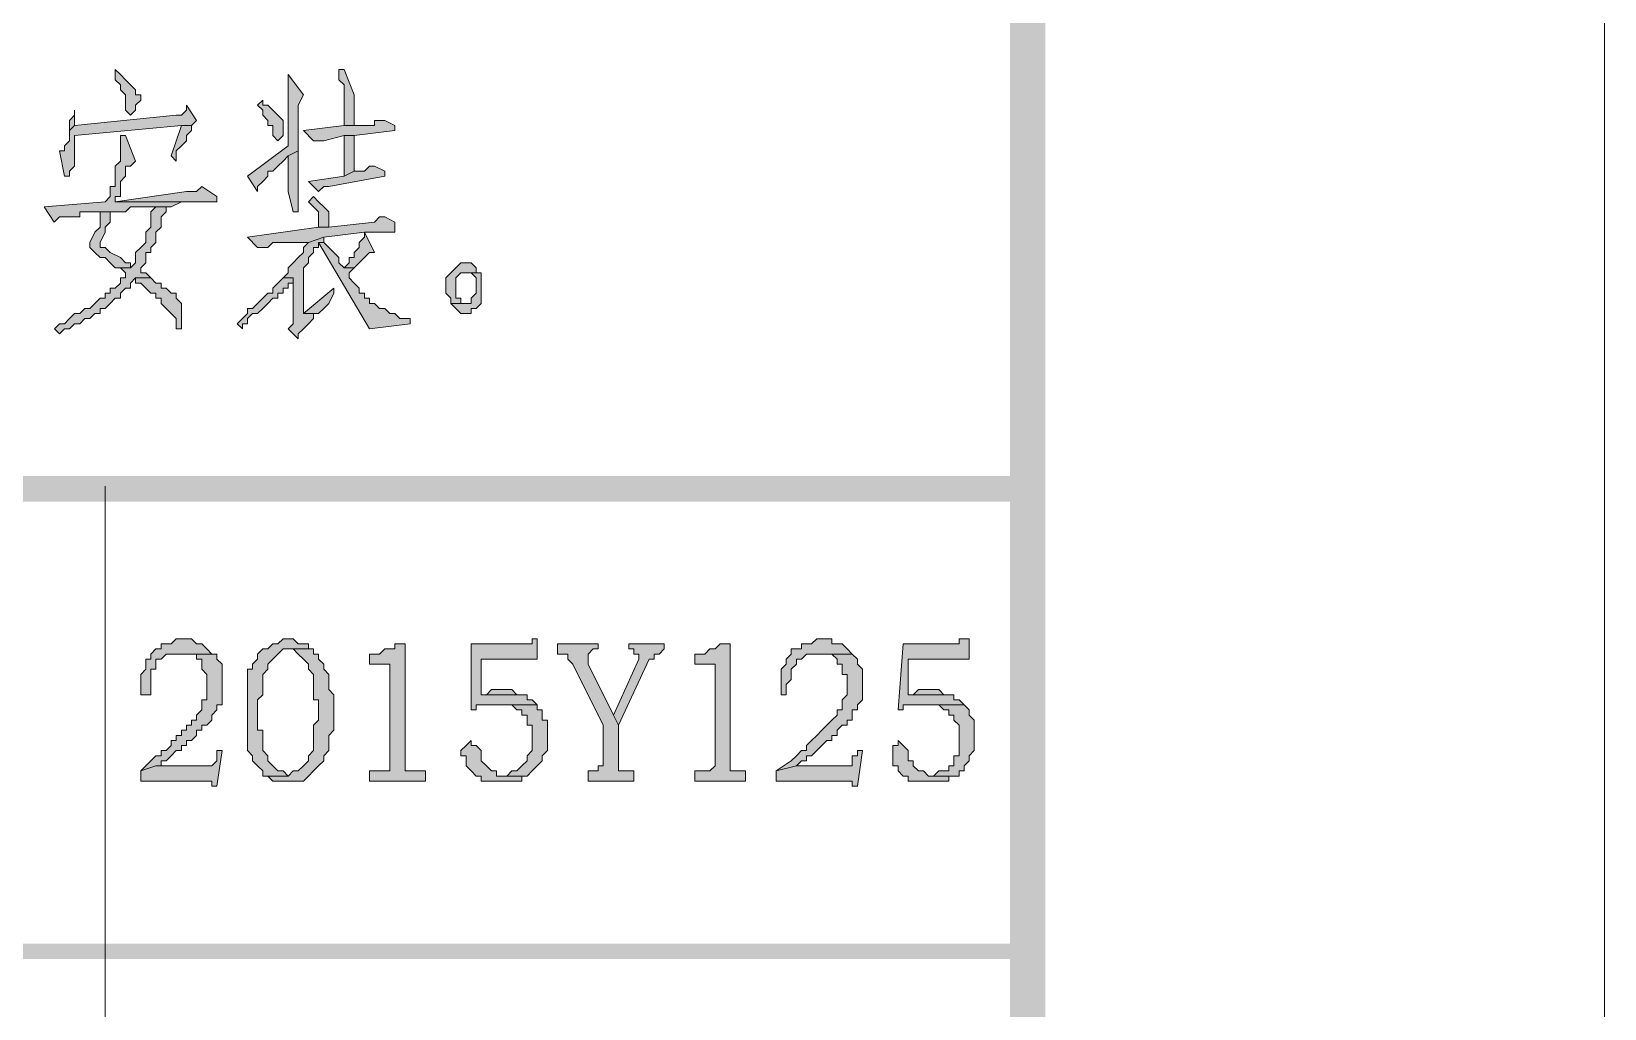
# Model space of a CAD drawing. Header units: millimetres. Extents: x 6 to 291, y 4 to 206.
# Drawn here: x 278.02 to 291.13, y 12.12 to 20.26 of the extents above; entities that cross this region are included whole.
import ezdxf

# ---------------------------------------------------------------- set-up
doc = ezdxf.new("R2010")
doc.units = ezdxf.units.MM
doc.layers.add('C00-00-00', color=7, linetype='Continuous')

msp = doc.modelspace()

# ---------------------------------------------------------------- hatches: boundary and pattern name
at = {"layer": 'C00-00-00'}
h = msp.add_hatch(color=256, dxfattribs=at)
h.dxf.hatch_style = 2
h.paths.add_polyline_path([(286.469659, 201.083336), (286.173327, 200.787002), (286.469659, 8.636004)])
h = msp.add_hatch(color=256, dxfattribs=at)
h.dxf.hatch_style = 2
h.paths.add_polyline_path([(286.173327, 200.787002), (286.469659, 8.636004), (286.173327, 8.89001)])
h = msp.add_hatch(color=256, dxfattribs=at)
h.dxf.hatch_style = 2
h.paths.add_polyline_path([(278.722651, 19.938996), (278.722651, 19.896663), (278.722651, 19.854329), (278.764984, 19.811996), (278.764984, 19.769663), (278.807318, 19.727329), (278.807318, 19.684996), (278.807318, 19.642663), (278.807318, 19.600329), (278.849651, 19.557996), (278.891984, 19.600329), (278.891984, 19.642663), (278.934318, 19.684996), (278.934318, 19.727329), (278.891984, 19.727329), (278.891984, 19.769663), (278.849651, 19.811996), (278.807318, 19.854329), (278.764984, 19.896663)])
h = msp.add_hatch(color=256, dxfattribs=at)
h.dxf.hatch_style = 2
h.paths.add_polyline_path([(280.627671, 19.938996), (280.585337, 19.938996), (280.585337, 19.854329), (280.627671, 19.811996), (280.627671, 19.473329), (280.712337, 19.473329), (280.712337, 19.684996), (280.712337, 19.727329)])
h = msp.add_hatch(color=256, dxfattribs=at)
h.dxf.hatch_style = 2
h.paths.add_polyline_path([(280.162001, 19.89667), (280.162001, 19.854336), (280.162001, 19.812003), (280.162001, 19.304003), (279.823335, 19.050003), (279.908001, 18.923003), (279.908001, 18.965336), (279.950335, 19.00767), (279.992668, 19.050003), (279.992668, 19.092336), (280.035001, 19.092336), (280.077335, 19.13467), (280.119668, 19.177003), (280.162001, 19.219336), (280.246668, 19.26167), (280.246668, 19.600336), (280.246668, 19.64267), (280.289001, 19.727336)])
h = msp.add_hatch(color=256, dxfattribs=at)
h.dxf.hatch_style = 2
h.paths.add_polyline_path([(279.950322, 19.685006), (279.907988, 19.642673), (279.950322, 19.60034), (279.950322, 19.558006), (279.992655, 19.515673), (279.992655, 19.47334), (280.034988, 19.47334), (280.034988, 19.431006), (280.034988, 19.388673), (280.077322, 19.34634), (280.119655, 19.388673), (280.119655, 19.431006), (280.119655, 19.47334), (280.119655, 19.515673), (280.077322, 19.558006), (280.034988, 19.60034), (279.992655, 19.642673), (279.950322, 19.642673)])
h = msp.add_hatch(color=256, dxfattribs=at)
h.dxf.hatch_style = 2
h.paths.add_polyline_path([(279.315348, 19.642664), (279.315348, 19.600331), (279.273014, 19.557997), (279.230681, 19.557997), (278.384014, 19.473331), (278.341681, 19.430997), (278.341681, 19.388664), (278.341681, 19.346331), (278.299348, 19.303997), (278.299348, 19.261664), (278.257014, 19.261664), (278.299348, 19.049997), (278.341681, 19.049997), (278.341681, 19.092331), (278.384014, 19.134664), (278.384014, 19.176997), (278.384014, 19.219331), (278.384014, 19.388664), (279.273014, 19.473331), (279.357681, 19.473331), (279.400014, 19.515664)])
h = msp.add_hatch(color=256, dxfattribs=at)
h.dxf.hatch_style = 2
h.paths.add_polyline_path([(278.384009, 19.600338), (278.384009, 19.558004), (278.341676, 19.515671), (278.341676, 19.431004), (278.384009, 19.473338)])
h = msp.add_hatch(color=256, dxfattribs=at)
h.dxf.hatch_style = 2
h.paths.add_polyline_path([(279.357658, 19.473343), (279.272991, 19.473343), (279.188324, 19.219343), (279.230658, 19.17701), (279.230658, 19.219343), (279.230658, 19.261676), (279.272991, 19.30401), (279.315324, 19.346343), (279.315324, 19.388676), (279.357658, 19.43101)])
h = msp.add_hatch(color=256, dxfattribs=at)
h.dxf.hatch_style = 2
h.paths.add_polyline_path([(280.966345, 19.515669), (280.924012, 19.515669), (280.881678, 19.515669), (280.881678, 19.473336), (280.712345, 19.473336), (280.627678, 19.473336), (280.289012, 19.431002), (280.373678, 19.346336), (280.416012, 19.346336), (280.458345, 19.346336), (280.627678, 19.388669), (280.712345, 19.388669), (281.051012, 19.431002), (281.051012, 19.473336)])
h = msp.add_hatch(color=256, dxfattribs=at)
h.dxf.hatch_style = 2
h.paths.add_polyline_path([(278.807336, 19.388674), (278.765003, 19.388674), (278.765003, 19.346341), (278.765003, 19.304008), (278.765003, 19.261674), (278.765003, 19.177008), (278.722669, 19.134674), (278.722669, 19.050008), (278.722669, 18.965341), (278.680336, 18.965341), (278.680336, 18.923008), (278.680336, 18.880674), (278.638003, 18.838341), (278.130003, 18.796008), (278.214669, 18.669008), (278.257003, 18.711341), (278.299336, 18.711341), (278.341669, 18.711341), (278.426336, 18.711341), (278.426336, 18.753674), (278.638003, 18.753674), (278.680336, 18.753674), (278.807336, 18.753674), (278.849669, 18.796008), (279.019003, 18.796008), (279.061336, 18.796008), (279.188336, 18.796008), (279.273003, 18.838341), (279.442336, 18.838341), (279.484669, 18.838341), (278.722669, 18.838341), (278.722669, 18.880674), (278.765003, 18.880674), (278.765003, 18.923008), (278.765003, 18.965341), (278.765003, 19.007674), (278.807336, 19.050008), (278.807336, 19.092341), (278.807336, 19.134674), (278.849669, 19.134674), (278.892003, 19.177008)])
h = msp.add_hatch(color=256, dxfattribs=at)
h.dxf.hatch_style = 2
h.paths.add_polyline_path([(280.246654, 19.261663), (280.161987, 19.21933), (280.161987, 19.007663), (280.161987, 18.96533), (280.161987, 18.922997), (280.20432, 18.753663), (280.246654, 18.753663), (280.246654, 18.795997)])
h = msp.add_hatch(color=256, dxfattribs=at)
h.dxf.hatch_style = 2
h.paths.add_polyline_path([(280.712323, 19.388674), (280.627671, 19.388674), (280.627671, 19.05), (280.712323, 19.092342)])
h = msp.add_hatch(color=256, dxfattribs=at)
h.dxf.hatch_style = 2
h.paths.add_polyline_path([(280.88166, 19.134669), (280.839327, 19.134669), (280.796994, 19.092335), (280.712327, 19.092335), (280.62766, 19.050002), (280.331327, 19.007669), (280.415994, 18.923002), (280.458327, 18.965335), (280.50066, 18.965335), (280.966327, 19.050002), (280.966327, 19.092335)])
h = msp.add_hatch(color=256, dxfattribs=at)
h.dxf.hatch_style = 2
h.paths.add_polyline_path([(279.442342, 18.965331), (279.400009, 18.922998), (279.357676, 18.922998), (279.315342, 18.922998), (278.722676, 18.838331), (279.569342, 18.838331), (279.569342, 18.880665)])
h = msp.add_hatch(color=256, dxfattribs=at)
h.dxf.hatch_style = 2
h.paths.add_polyline_path([(280.373681, 18.880663), (280.331348, 18.838329), (280.373681, 18.795996), (280.416014, 18.753663), (280.416014, 18.711329), (280.416014, 18.668996), (280.416014, 18.626663), (280.500681, 18.626663), (280.500681, 18.668996), (280.500681, 18.711329), (280.500681, 18.753663), (280.458348, 18.795996), (280.416014, 18.838329)])
h = msp.add_hatch(color=256, dxfattribs=at)
h.dxf.hatch_style = 2
h.paths.add_polyline_path([(279.14601, 18.79601), (279.061344, 18.79601), (279.01901, 18.753677), (279.01901, 18.711343), (279.01901, 18.626677), (278.976677, 18.584343), (278.976677, 18.54201), (278.976677, 18.499677), (278.934344, 18.457343), (278.89201, 18.41501), (278.89201, 18.372677), (278.89201, 18.330343), (278.849677, 18.28801), (278.76501, 18.28801), (278.807344, 18.245677), (278.807344, 18.203343), (278.76501, 18.203343), (278.76501, 18.16101), (278.722677, 18.118677), (278.680344, 18.118677), (278.680344, 18.076343), (278.63801, 18.076343), (278.63801, 18.03401), (278.595677, 18.03401), (278.553344, 17.991677), (278.51101, 17.949343), (278.468677, 17.949343), (278.426344, 17.90701), (278.38401, 17.90701), (278.341677, 17.864677), (278.299344, 17.822343), (278.25701, 17.822343), (278.214677, 17.78001), (278.25701, 17.737677), (278.299344, 17.78001), (278.341677, 17.78001), (278.38401, 17.822343), (278.426344, 17.822343), (278.468677, 17.864677), (278.51101, 17.864677), (278.553344, 17.90701), (278.595677, 17.90701), (278.595677, 17.949343), (278.63801, 17.949343), (278.680344, 17.991677), (278.722677, 18.03401), (278.76501, 18.03401), (278.76501, 18.076343), (278.807344, 18.118677), (278.849677, 18.118677), (278.849677, 18.16101), (278.89201, 18.203343), (279.01901, 18.203343), (278.976677, 18.245677), (278.934344, 18.245677), (278.934344, 18.28801), (278.976677, 18.330343), (278.976677, 18.372677), (278.976677, 18.41501), (279.01901, 18.41501), (279.01901, 18.457343), (279.061344, 18.499677), (279.061344, 18.54201), (279.061344, 18.584343), (279.103677, 18.626677), (279.103677, 18.711343), (279.14601, 18.753677)])
h = msp.add_hatch(color=256, dxfattribs=at)
h.dxf.hatch_style = 2
h.paths.add_polyline_path([(278.680341, 18.753668), (278.638008, 18.753668), (278.595674, 18.753668), (278.595674, 18.669001), (278.595674, 18.626668), (278.553341, 18.584334), (278.511008, 18.499668), (278.511008, 18.457334), (278.553341, 18.415001), (278.595674, 18.372668), (278.638008, 18.372668), (278.680341, 18.330334), (278.722674, 18.288001), (278.765008, 18.288001), (278.849674, 18.288001), (278.849674, 18.330334), (278.807341, 18.330334), (278.765008, 18.372668), (278.680341, 18.415001), (278.638008, 18.457334), (278.595674, 18.457334), (278.595674, 18.499668), (278.638008, 18.584334), (278.638008, 18.626668), (278.680341, 18.669001)])
h = msp.add_hatch(color=256, dxfattribs=at)
h.dxf.hatch_style = 2
h.paths.add_polyline_path([(280.966345, 18.711342), (280.924012, 18.711342), (280.881678, 18.669008), (280.500678, 18.626675), (280.416012, 18.626675), (279.823345, 18.542008), (279.908012, 18.457342), (279.950345, 18.457342), (279.992678, 18.457342), (280.035012, 18.499675), (280.331345, 18.499675), (280.458345, 18.542008), (280.797012, 18.584342), (281.051012, 18.584342), (281.051012, 18.669008)])
h = msp.add_hatch(color=256, dxfattribs=at)
h.dxf.hatch_style = 2
h.paths.add_polyline_path([(280.458333, 18.542004), (280.331333, 18.499671), (280.289, 18.457338), (280.289, 18.415004), (280.246667, 18.372671), (280.204333, 18.330338), (280.162, 18.288004), (280.162, 18.245671), (280.119667, 18.203338), (280.204333, 18.203338), (280.204333, 17.822338), (280.162, 17.780004), (280.246667, 17.695338), (280.246667, 17.737671), (280.289, 17.780004), (280.331333, 17.822338), (280.373667, 17.864671), (280.373667, 17.907004), (280.289, 17.907004), (280.289, 18.288004), (280.331333, 18.330338), (280.331333, 18.372671), (280.373667, 18.415004), (280.373667, 18.457338), (280.416, 18.457338), (280.416, 18.499671), (280.458333, 18.499671)])
h = msp.add_hatch(color=256, dxfattribs=at)
h.dxf.hatch_style = 2
h.paths.add_polyline_path([(280.458333, 18.499662), (280.416, 18.499662), (280.839333, 17.779995), (281.178, 17.822329), (281.178, 17.864662), (281.135667, 17.864662), (281.093333, 17.864662), (281.051, 17.906995), (281.008667, 17.906995), (280.966333, 17.949329), (280.924, 17.949329), (280.881667, 17.991662), (280.839333, 17.991662), (280.839333, 18.033995), (280.797, 18.033995), (280.797, 18.076329), (280.754667, 18.076329), (280.754667, 18.118662), (280.712333, 18.160995), (280.67, 18.203329), (280.67, 18.245662), (280.712333, 18.287995), (280.627667, 18.287995), (280.585333, 18.330329), (280.585333, 18.372662), (280.543, 18.414995), (280.500667, 18.457329)])
h = msp.add_hatch(color=256, dxfattribs=at)
h.dxf.hatch_style = 2
h.paths.add_polyline_path([(280.797008, 18.584331), (280.797008, 18.541997), (280.754674, 18.499664), (280.754674, 18.457331), (280.712341, 18.414997), (280.712341, 18.372664), (280.670008, 18.372664), (280.670008, 18.330331), (280.627674, 18.287997), (280.712341, 18.287997), (280.754674, 18.330331), (280.797008, 18.372664), (280.839341, 18.414997), (280.881674, 18.414997)])
h = msp.add_hatch(color=256, dxfattribs=at)
h.dxf.hatch_style = 2
h.paths.add_polyline_path([(281.643661, 18.330341), (281.601328, 18.330341), (281.558995, 18.288008), (281.516661, 18.245674), (281.474328, 18.203341), (281.474328, 18.076341), (281.516661, 18.034008), (281.516661, 17.991674), (281.643661, 17.991674), (281.601328, 17.991674), (281.601328, 18.034008), (281.558995, 18.034008), (281.558995, 18.161008), (281.558995, 18.203341), (281.601328, 18.245674), (281.643661, 18.245674), (281.728328, 18.245674), (281.728328, 18.288008), (281.685995, 18.330341)])
h = msp.add_hatch(color=256, dxfattribs=at)
h.dxf.hatch_style = 2
h.paths.add_polyline_path([(281.728346, 18.245672), (281.64368, 18.245672), (281.686013, 18.245672), (281.728346, 18.203339), (281.728346, 18.161006), (281.728346, 18.118672), (281.728346, 18.076339), (281.686013, 18.034006), (281.686013, 17.991672), (281.64368, 17.991672), (281.51668, 17.991672), (281.559013, 17.949339), (281.601346, 17.907006), (281.686013, 17.907006), (281.686013, 17.949339), (281.728346, 17.949339), (281.77068, 17.991672), (281.77068, 18.034006), (281.77068, 18.076339), (281.77068, 18.161006), (281.77068, 18.203339), (281.77068, 18.245672)])
h = msp.add_hatch(color=256, dxfattribs=at)
h.dxf.hatch_style = 2
h.paths.add_polyline_path([(279.019016, 18.20333), (278.892016, 18.20333), (278.892016, 18.160997), (278.934349, 18.160997), (278.976682, 18.118663), (279.019016, 18.07633), (279.061349, 18.07633), (279.061349, 18.033997), (279.103682, 18.033997), (279.103682, 17.991663), (279.146016, 17.94933), (279.188349, 17.906997), (279.230682, 17.864663), (279.230682, 17.82233), (279.230682, 17.779997), (279.273016, 17.779997), (279.273016, 17.864663), (279.273016, 17.991663), (279.230682, 18.033997), (279.230682, 18.07633), (279.188349, 18.07633), (279.146016, 18.118663), (279.103682, 18.118663), (279.103682, 18.160997), (279.061349, 18.160997)])
h = msp.add_hatch(color=256, dxfattribs=at)
h.dxf.hatch_style = 2
h.paths.add_polyline_path([(280.119659, 18.20333), (280.077326, 18.160997), (280.034992, 18.118663), (280.034992, 18.07633), (279.992659, 18.07633), (279.950326, 18.033997), (279.907992, 17.991663), (279.865659, 17.94933), (279.823326, 17.94933), (279.823326, 17.906997), (279.780992, 17.864663), (279.738659, 17.82233), (279.780992, 17.779997), (279.780992, 17.82233), (279.823326, 17.82233), (279.823326, 17.864663), (279.865659, 17.906997), (279.907992, 17.906997), (279.950326, 17.94933), (279.992659, 17.991663), (280.034992, 18.033997), (280.077326, 18.033997), (280.077326, 18.07633), (280.119659, 18.07633), (280.119659, 18.118663), (280.161992, 18.118663), (280.161992, 18.160997), (280.204326, 18.160997), (280.204326, 18.20333)])
h = msp.add_hatch(color=256, dxfattribs=at)
h.dxf.hatch_style = 2
h.paths.add_polyline_path([(280.542986, 18.118661), (280.288986, 17.906995), (280.373652, 17.906995), (280.415986, 17.906995), (280.458319, 17.949328), (280.500652, 17.991661), (280.542986, 18.076328)])
h = msp.add_hatch(color=256, dxfattribs=at)
h.dxf.hatch_style = 2
h.paths.add_polyline_path([(286.342664, 16.340669), (286.342664, 16.552333), (101.388337, 16.340669)])
h = msp.add_hatch(color=256, dxfattribs=at)
h.dxf.hatch_style = 2
h.paths.add_polyline_path([(286.342664, 16.552333), (101.388337, 16.340669), (101.388337, 16.552333)])
h = msp.add_hatch(color=256, dxfattribs=at)
h.dxf.hatch_style = 2
h.paths.add_polyline_path([(286.258012, 8.762999), (286.427349, 8.762999), (286.258012, 16.467664)])
h = msp.add_hatch(color=256, dxfattribs=at)
h.dxf.hatch_style = 2
h.paths.add_polyline_path([(286.427349, 8.762999), (286.258012, 16.467664), (286.427349, 16.467664)])
h = msp.add_hatch(color=256, dxfattribs=at)
h.dxf.hatch_style = 2
h.paths.add_polyline_path([(279.526995, 15.070672), (279.272995, 15.070672), (279.315328, 15.070672), (279.357661, 15.070672), (279.399995, 15.070672), (279.399995, 15.028339), (279.442328, 15.028339), (279.442328, 14.986006), (279.442328, 14.943672), (279.484661, 14.901339), (279.484661, 14.859006), (279.484661, 14.774339), (279.484661, 14.732006), (279.484661, 14.689672), (279.442328, 14.689672), (279.442328, 14.647339), (279.442328, 14.605006), (279.399995, 14.562672), (279.399995, 14.520339), (279.357661, 14.520339), (279.357661, 14.478006), (279.315328, 14.478006), (279.315328, 14.435672), (279.272995, 14.435672), (279.272995, 14.393339), (279.230661, 14.393339), (279.230661, 14.351006), (279.188328, 14.351006), (279.188328, 14.308672), (279.145995, 14.266339), (279.103661, 14.266339), (279.103661, 14.224006), (279.061328, 14.224006), (279.018995, 14.181672), (278.934328, 14.097006), (279.061328, 14.139339), (279.103661, 14.139339), (279.103661, 14.181672), (279.145995, 14.181672), (279.188328, 14.224006), (279.230661, 14.266339), (279.272995, 14.266339), (279.272995, 14.308672), (279.315328, 14.308672), (279.315328, 14.351006), (279.357661, 14.351006), (279.399995, 14.393339), (279.399995, 14.435672), (279.442328, 14.435672), (279.442328, 14.478006), (279.484661, 14.478006), (279.526995, 14.520339), (279.526995, 14.562672), (279.569328, 14.605006), (279.569328, 14.647339), (279.611661, 14.647339), (279.611661, 14.689672), (279.611661, 14.732006), (279.611661, 14.901339), (279.611661, 14.943672), (279.611661, 14.986006), (279.569328, 15.028339), (279.569328, 15.070672)])
h = msp.add_hatch(color=256, dxfattribs=at)
h.dxf.hatch_style = 2
h.paths.add_polyline_path([(279.273005, 15.197667), (279.230672, 15.197667), (279.188339, 15.155334), (279.146005, 15.155334), (279.103672, 15.155334), (279.103672, 15.113001), (279.061339, 15.113001), (279.019005, 15.070667), (279.019005, 15.028334), (278.976672, 15.028334), (278.976672, 14.986001), (278.976672, 14.943667), (278.934339, 14.901334), (278.934339, 14.732001), (279.019005, 14.732001), (279.019005, 14.774334), (279.019005, 14.859001), (279.019005, 14.901334), (279.019005, 14.943667), (279.061339, 14.943667), (279.061339, 14.986001), (279.061339, 15.028334), (279.103672, 15.028334), (279.146005, 15.070667), (279.188339, 15.070667), (279.527005, 15.070667), (279.484672, 15.113001), (279.442339, 15.155334), (279.400005, 15.155334), (279.357672, 15.197667)])
h = msp.add_hatch(color=256, dxfattribs=at)
h.dxf.hatch_style = 2
h.paths.add_polyline_path([(280.162001, 15.197667), (280.119668, 15.197667), (280.077335, 15.155334), (280.035001, 15.155334), (279.992668, 15.113001), (279.950335, 15.113001), (279.908001, 15.070667), (279.908001, 15.028334), (279.865668, 14.986001), (279.865668, 14.943667), (279.823335, 14.943667), (279.823335, 14.901334), (279.823335, 14.859001), (279.823335, 14.774334), (279.823335, 14.732001), (279.823335, 14.647334), (279.823335, 14.605001), (279.823335, 14.393334), (279.823335, 14.308667), (279.823335, 14.266334), (279.865668, 14.224001), (279.865668, 14.181667), (279.908001, 14.139334), (279.950335, 14.097001), (279.950335, 14.054667), (280.162001, 14.054667), (280.119668, 14.097001), (280.077335, 14.097001), (280.035001, 14.139334), (279.992668, 14.181667), (279.992668, 14.224001), (279.950335, 14.266334), (279.950335, 14.308667), (279.950335, 14.435667), (279.908001, 14.435667), (279.908001, 14.689667), (279.950335, 14.732001), (279.950335, 14.816667), (279.950335, 14.859001), (279.950335, 14.901334), (279.992668, 14.943667), (279.992668, 14.986001), (280.035001, 15.028334), (280.077335, 15.070667), (280.119668, 15.113001), (280.373668, 15.113001), (280.331335, 15.113001), (280.331335, 15.155334), (280.289001, 15.155334), (280.246668, 15.155334), (280.204335, 15.197667)])
h = msp.add_hatch(color=256, dxfattribs=at)
h.dxf.hatch_style = 2
h.paths.add_polyline_path([(280.373681, 15.112999), (280.162014, 15.112999), (280.204348, 15.112999), (280.246681, 15.070665), (280.289014, 15.028332), (280.331348, 14.985999), (280.331348, 14.943665), (280.373681, 14.901332), (280.373681, 14.858999), (280.373681, 14.689665), (280.416014, 14.689665), (280.416014, 14.520332), (280.373681, 14.477999), (280.373681, 14.435665), (280.373681, 14.350999), (280.373681, 14.308665), (280.373681, 14.266332), (280.331348, 14.223999), (280.331348, 14.181665), (280.289014, 14.139332), (280.246681, 14.096999), (280.204348, 14.096999), (280.162014, 14.054665), (279.950348, 14.054665), (279.992681, 14.054665), (280.035014, 14.012332), (280.077348, 14.012332), (280.246681, 14.012332), (280.289014, 14.012332), (280.331348, 14.054665), (280.373681, 14.096999), (280.416014, 14.139332), (280.458348, 14.181665), (280.458348, 14.223999), (280.500681, 14.266332), (280.500681, 14.308665), (280.500681, 14.350999), (280.500681, 14.393332), (280.543014, 14.435665), (280.543014, 14.731999), (280.500681, 14.774332), (280.500681, 14.816665), (280.500681, 14.858999), (280.500681, 14.901332), (280.458348, 14.943665), (280.458348, 14.985999), (280.416014, 15.028332), (280.416014, 15.070665), (280.373681, 15.070665)])
h = msp.add_hatch(color=256, dxfattribs=at)
h.dxf.hatch_style = 2
h.paths.add_polyline_path([(281.135682, 15.155341), (281.093349, 15.155341), (281.051016, 15.155341), (281.051016, 15.113008), (281.008682, 15.113008), (280.966349, 15.113008), (280.924016, 15.070674), (280.881682, 15.070674), (280.839349, 15.070674), (280.839349, 14.986008), (281.008682, 14.986008), (281.008682, 14.224008), (281.008682, 14.139341), (281.008682, 14.097008), (280.966349, 14.097008), (280.839349, 14.097008), (280.839349, 14.012341), (281.305016, 14.012341), (281.305016, 14.097008), (281.178016, 14.097008), (281.135682, 14.097008), (281.135682, 14.139341)])
h = msp.add_hatch(color=256, dxfattribs=at)
h.dxf.hatch_style = 2
h.paths.add_polyline_path([(282.236326, 15.197667), (282.193992, 15.197667), (282.193992, 15.155334), (281.685992, 15.155334), (281.685992, 14.605001), (281.728326, 14.605001), (281.728326, 14.647334), (281.770659, 14.647334), (281.812992, 14.647334), (282.236326, 14.647334), (282.193992, 14.689667), (282.151659, 14.689667), (282.151659, 14.732001), (282.109326, 14.732001), (281.770659, 14.732001), (281.770659, 15.028334), (282.236326, 15.028334)])
h = msp.add_hatch(color=256, dxfattribs=at)
h.dxf.hatch_style = 2
h.paths.add_polyline_path([(282.744337, 15.155341), (282.405671, 15.155341), (282.405671, 15.113008), (282.405671, 15.070674), (282.448004, 15.070674), (282.490337, 15.070674), (282.490337, 15.028341), (282.532671, 14.986008), (282.786671, 14.478008), (282.786671, 14.139341), (282.744337, 14.139341), (282.744337, 14.097008), (282.659671, 14.097008), (282.659671, 14.012341), (283.040671, 14.012341), (283.040671, 14.097008), (282.956004, 14.097008), (282.913671, 14.097008), (282.913671, 14.139341), (282.913671, 14.478008), (282.871337, 14.562674), (282.659671, 14.986008), (282.659671, 15.028341), (282.659671, 15.070674), (282.702004, 15.113008), (282.744337, 15.113008)])
h = msp.add_hatch(color=256, dxfattribs=at)
h.dxf.hatch_style = 2
h.paths.add_polyline_path([(283.294659, 15.155341), (282.998326, 15.155341), (282.998326, 15.113008), (283.040659, 15.113008), (283.040659, 15.070674), (283.082992, 15.070674), (283.082992, 15.028341), (282.871326, 14.562674), (282.913659, 14.478008), (283.167659, 15.028341), (283.209992, 15.028341), (283.209992, 15.070674), (283.252326, 15.070674), (283.294659, 15.113008)])
h = msp.add_hatch(color=256, dxfattribs=at)
h.dxf.hatch_style = 2
h.paths.add_polyline_path([(283.845013, 15.155341), (283.760346, 15.155341), (283.718013, 15.113008), (283.67568, 15.113008), (283.633346, 15.070674), (283.591013, 15.070674), (283.54868, 15.070674), (283.54868, 14.986008), (283.718013, 14.986008), (283.718013, 14.224008), (283.718013, 14.139341), (283.67568, 14.097008), (283.633346, 14.097008), (283.54868, 14.097008), (283.54868, 14.012341), (283.972013, 14.012341), (283.972013, 14.097008), (283.845013, 14.097008), (283.845013, 14.139341)])
h = msp.add_hatch(color=256, dxfattribs=at)
h.dxf.hatch_style = 2
h.paths.add_polyline_path([(284.861004, 15.070672), (284.564671, 15.070672), (284.607004, 15.070672), (284.649337, 15.070672), (284.691671, 15.070672), (284.734004, 15.028339), (284.734004, 14.986006), (284.776337, 14.986006), (284.776337, 14.943672), (284.776337, 14.901339), (284.818671, 14.901339), (284.818671, 14.732006), (284.776337, 14.689672), (284.776337, 14.647339), (284.776337, 14.605006), (284.734004, 14.605006), (284.734004, 14.562672), (284.691671, 14.520339), (284.649337, 14.478006), (284.607004, 14.435672), (284.564671, 14.393339), (284.522337, 14.351006), (284.480004, 14.308672), (284.480004, 14.266339), (284.437671, 14.266339), (284.395337, 14.224006), (284.353004, 14.181672), (284.226004, 14.097006), (284.395337, 14.139339), (284.437671, 14.181672), (284.480004, 14.181672), (284.480004, 14.224006), (284.522337, 14.224006), (284.564671, 14.266339), (284.607004, 14.308672), (284.649337, 14.351006), (284.691671, 14.351006), (284.691671, 14.393339), (284.734004, 14.393339), (284.734004, 14.435672), (284.776337, 14.478006), (284.818671, 14.478006), (284.818671, 14.520339), (284.861004, 14.520339), (284.861004, 14.562672), (284.861004, 14.605006), (284.903337, 14.605006), (284.903337, 14.647339), (284.945671, 14.689672), (284.945671, 14.943672), (284.903337, 14.986006), (284.903337, 15.028339)])
h = msp.add_hatch(color=256, dxfattribs=at)
h.dxf.hatch_style = 2
h.paths.add_polyline_path([(284.607014, 15.197667), (284.564681, 15.197667), (284.522348, 15.155334), (284.480014, 15.155334), (284.437681, 15.155334), (284.437681, 15.113001), (284.395348, 15.113001), (284.353014, 15.113001), (284.353014, 15.070667), (284.310681, 15.028334), (284.310681, 14.986001), (284.268348, 14.943667), (284.268348, 14.901334), (284.268348, 14.732001), (284.310681, 14.732001), (284.310681, 14.774334), (284.310681, 14.816667), (284.353014, 14.859001), (284.353014, 14.943667), (284.395348, 14.986001), (284.395348, 15.028334), (284.437681, 15.028334), (284.480014, 15.070667), (284.861014, 15.070667), (284.818681, 15.113001), (284.776348, 15.155334), (284.734014, 15.155334), (284.691681, 15.155334), (284.691681, 15.197667)])
h = msp.add_hatch(color=256, dxfattribs=at)
h.dxf.hatch_style = 2
h.paths.add_polyline_path([(285.834652, 15.197667), (285.749986, 15.197667), (285.749986, 15.155334), (285.284319, 15.155334), (285.241986, 14.605001), (285.284319, 14.605001), (285.284319, 14.647334), (285.368986, 14.647334), (285.792319, 14.647334), (285.749986, 14.689667), (285.707652, 14.689667), (285.707652, 14.732001), (285.665319, 14.732001), (285.326652, 14.732001), (285.326652, 15.028334), (285.834652, 15.028334)])
h = msp.add_hatch(color=256, dxfattribs=at)
h.dxf.hatch_style = 2
h.paths.add_polyline_path([(281.939994, 14.77434), (281.855327, 14.77434), (281.812994, 14.732007), (281.77066, 14.732007), (282.109327, 14.732007), (282.066994, 14.732007), (282.02466, 14.77434)])
h = msp.add_hatch(color=256, dxfattribs=at)
h.dxf.hatch_style = 2
h.paths.add_polyline_path([(285.49601, 14.77434), (285.411344, 14.77434), (285.36901, 14.732007), (285.326677, 14.732007), (285.665344, 14.732007), (285.62301, 14.732007), (285.580677, 14.77434)])
h = msp.add_hatch(color=256, dxfattribs=at)
h.dxf.hatch_style = 2
h.paths.add_polyline_path([(282.236326, 14.647329), (281.897659, 14.647329), (281.939992, 14.647329), (281.982326, 14.647329), (282.024659, 14.647329), (282.066992, 14.604996), (282.109326, 14.604996), (282.109326, 14.562663), (282.151659, 14.562663), (282.151659, 14.520329), (282.151659, 14.477996), (282.193992, 14.477996), (282.193992, 14.266329), (282.151659, 14.223996), (282.151659, 14.181663), (282.109326, 14.139329), (282.066992, 14.096996), (282.024659, 14.096996), (281.982326, 14.054663), (281.939992, 14.054663), (282.151659, 14.054663), (282.193992, 14.096996), (282.236326, 14.139329), (282.278659, 14.181663), (282.278659, 14.223996), (282.320992, 14.266329), (282.320992, 14.520329), (282.278659, 14.520329), (282.278659, 14.562663), (282.278659, 14.604996), (282.236326, 14.604996)])
h = msp.add_hatch(color=256, dxfattribs=at)
h.dxf.hatch_style = 2
h.paths.add_polyline_path([(285.792342, 14.647329), (285.453676, 14.647329), (285.496009, 14.647329), (285.538342, 14.647329), (285.580676, 14.647329), (285.623009, 14.604996), (285.665342, 14.604996), (285.665342, 14.562663), (285.707676, 14.562663), (285.707676, 14.520329), (285.750009, 14.477996), (285.750009, 14.435663), (285.750009, 14.393329), (285.750009, 14.308663), (285.750009, 14.266329), (285.750009, 14.223996), (285.707676, 14.223996), (285.707676, 14.181663), (285.707676, 14.139329), (285.665342, 14.139329), (285.665342, 14.096996), (285.623009, 14.096996), (285.580676, 14.096996), (285.538342, 14.054663), (285.496009, 14.054663), (285.750009, 14.054663), (285.750009, 14.096996), (285.792342, 14.096996), (285.792342, 14.139329), (285.834676, 14.181663), (285.834676, 14.223996), (285.877009, 14.266329), (285.877009, 14.308663), (285.877009, 14.350996), (285.877009, 14.435663), (285.877009, 14.477996), (285.877009, 14.520329), (285.834676, 14.562663), (285.834676, 14.604996)])
h = msp.add_hatch(color=256, dxfattribs=at)
h.dxf.hatch_style = 2
h.paths.add_polyline_path([(281.686004, 14.350997), (281.643671, 14.308664), (281.601337, 14.266331), (281.601337, 14.223997), (281.643671, 14.223997), (281.643671, 14.181664), (281.643671, 14.139331), (281.686004, 14.096997), (281.728337, 14.054664), (281.770671, 14.054664), (281.770671, 14.012331), (281.813004, 14.012331), (282.024671, 14.012331), (282.067004, 14.012331), (282.109337, 14.012331), (282.109337, 14.054664), (282.151671, 14.054664), (281.897671, 14.054664), (281.897671, 14.096997), (281.855337, 14.096997), (281.813004, 14.139331), (281.770671, 14.181664), (281.770671, 14.223997), (281.770671, 14.266331), (281.728337, 14.308664), (281.686004, 14.308664)])
h = msp.add_hatch(color=256, dxfattribs=at)
h.dxf.hatch_style = 2
h.paths.add_polyline_path([(285.241988, 14.350997), (285.241988, 14.308664), (285.199655, 14.308664), (285.199655, 14.181664), (285.199655, 14.139331), (285.241988, 14.139331), (285.241988, 14.096997), (285.284322, 14.054664), (285.326655, 14.054664), (285.326655, 14.012331), (285.368988, 14.012331), (285.411322, 14.012331), (285.622988, 14.012331), (285.665322, 14.012331), (285.665322, 14.054664), (285.707655, 14.054664), (285.749988, 14.054664), (285.495988, 14.054664), (285.453655, 14.096997), (285.411322, 14.096997), (285.368988, 14.139331), (285.368988, 14.181664), (285.326655, 14.181664), (285.326655, 14.223997), (285.326655, 14.266331), (285.284322, 14.308664)])
h = msp.add_hatch(color=256, dxfattribs=at)
h.dxf.hatch_style = 2
h.paths.add_polyline_path([(279.61168, 14.266329), (279.569346, 14.266329), (279.569346, 14.223995), (279.569346, 14.181662), (279.527013, 14.139329), (279.48468, 14.139329), (279.061346, 14.139329), (278.934346, 14.096995), (278.934346, 14.012329), (279.527013, 14.012329), (279.527013, 13.969995), (279.569346, 13.969995)])
h = msp.add_hatch(color=256, dxfattribs=at)
h.dxf.hatch_style = 2
h.paths.add_polyline_path([(284.945656, 14.266329), (284.903323, 14.266329), (284.903323, 14.223995), (284.86099, 14.223995), (284.86099, 14.181662), (284.86099, 14.139329), (284.818656, 14.139329), (284.395323, 14.139329), (284.22599, 14.096995), (284.22599, 14.012329), (284.86099, 14.012329), (284.86099, 13.969995), (284.903323, 13.969995)])
h = msp.add_hatch(color=256, dxfattribs=at)
h.dxf.hatch_style = 2
h.paths.add_polyline_path([(139.784669, 12.657674), (139.784669, 12.530663), (286.342664, 12.657674)])
h = msp.add_hatch(color=256, dxfattribs=at)
h.dxf.hatch_style = 2
h.paths.add_polyline_path([(139.784669, 12.530663), (286.342664, 12.657674), (286.342664, 12.530663)])
h = msp.add_hatch(color=256, dxfattribs=at)
h.dxf.hatch_style = 2
h.paths.add_polyline_path([(139.784669, 12.657674), (139.784669, 12.530663), (286.342664, 12.657674)])
h = msp.add_hatch(color=256, dxfattribs=at)
h.dxf.hatch_style = 2
h.paths.add_polyline_path([(139.784669, 12.530663), (286.342664, 12.657674), (286.342664, 12.530663)])

# ---------------------------------------------------------------- linework, layer by layer
at = {"layer": 'C00-00-00', "lineweight": 15}
for points in [[(291.126319, 3.979343), (291.126319, 205.740002)], [(291.126319, 205.740002), (291.126319, 3.979343)], [(278.637999, 16.467664), (278.637999, 8.762999)], [(278.637999, 16.467664), (278.637999, 8.762999)]]:
    msp.add_lwpolyline(points, dxfattribs=at)
at = {"layer": 'C00-00-00', "lineweight": 13}
for points in [[(278.722651, 19.938996), (278.722651, 19.896663), (278.722651, 19.854329), (278.764984, 19.811996), (278.764984, 19.769663), (278.807318, 19.727329), (278.807318, 19.684996), (278.807318, 19.642663), (278.807318, 19.600329), (278.849651, 19.557996), (278.891984, 19.600329), (278.891984, 19.642663), (278.934318, 19.684996), (278.934318, 19.727329), (278.891984, 19.727329), (278.891984, 19.769663), (278.849651, 19.811996), (278.807318, 19.854329), (278.764984, 19.896663)], [(280.627671, 19.938996), (280.585337, 19.938996), (280.585337, 19.854329), (280.627671, 19.811996), (280.627671, 19.473329), (280.712337, 19.473329), (280.712337, 19.684996), (280.712337, 19.727329)], [(280.162001, 19.89667), (280.162001, 19.854336), (280.162001, 19.812003), (280.162001, 19.304003), (279.823335, 19.050003), (279.908001, 18.923003), (279.908001, 18.965336), (279.950335, 19.00767), (279.992668, 19.050003), (279.992668, 19.092336), (280.035001, 19.092336), (280.077335, 19.13467), (280.119668, 19.177003), (280.162001, 19.219336), (280.246668, 19.26167), (280.246668, 19.600336), (280.246668, 19.64267), (280.289001, 19.727336)], [(279.950322, 19.685006), (279.907988, 19.642673), (279.950322, 19.60034), (279.950322, 19.558006), (279.992655, 19.515673), (279.992655, 19.47334), (280.034988, 19.47334), (280.034988, 19.431006), (280.034988, 19.388673), (280.077322, 19.34634), (280.119655, 19.388673), (280.119655, 19.431006), (280.119655, 19.47334), (280.119655, 19.515673), (280.077322, 19.558006), (280.034988, 19.60034), (279.992655, 19.642673), (279.950322, 19.642673)], [(279.315348, 19.642664), (279.315348, 19.600331), (279.273014, 19.557997), (279.230681, 19.557997), (278.384014, 19.473331), (278.341681, 19.430997), (278.341681, 19.388664), (278.341681, 19.346331), (278.299348, 19.303997), (278.299348, 19.261664), (278.257014, 19.261664), (278.299348, 19.049997), (278.341681, 19.049997), (278.341681, 19.092331), (278.384014, 19.134664), (278.384014, 19.176997), (278.384014, 19.219331), (278.384014, 19.388664), (279.273014, 19.473331), (279.357681, 19.473331), (279.400014, 19.515664)], [(278.384009, 19.600338), (278.384009, 19.558004), (278.341676, 19.515671), (278.341676, 19.431004), (278.384009, 19.473338)], [(279.357658, 19.473343), (279.272991, 19.473343), (279.188324, 19.219343), (279.230658, 19.17701), (279.230658, 19.219343), (279.230658, 19.261676), (279.272991, 19.30401), (279.315324, 19.346343), (279.315324, 19.388676), (279.357658, 19.43101)], [(280.966345, 19.515669), (280.924012, 19.515669), (280.881678, 19.515669), (280.881678, 19.473336), (280.712345, 19.473336), (280.627678, 19.473336), (280.289012, 19.431002), (280.373678, 19.346336), (280.416012, 19.346336), (280.458345, 19.346336), (280.627678, 19.388669), (280.712345, 19.388669), (281.051012, 19.431002), (281.051012, 19.473336)], [(278.807336, 19.388674), (278.765003, 19.388674), (278.765003, 19.346341), (278.765003, 19.304008), (278.765003, 19.261674), (278.765003, 19.177008), (278.722669, 19.134674), (278.722669, 19.050008), (278.722669, 18.965341), (278.680336, 18.965341), (278.680336, 18.923008), (278.680336, 18.880674), (278.638003, 18.838341), (278.130003, 18.796008), (278.214669, 18.669008), (278.257003, 18.711341), (278.299336, 18.711341), (278.341669, 18.711341), (278.426336, 18.711341), (278.426336, 18.753674), (278.638003, 18.753674), (278.680336, 18.753674), (278.807336, 18.753674), (278.849669, 18.796008), (279.019003, 18.796008), (279.061336, 18.796008), (279.188336, 18.796008), (279.273003, 18.838341), (279.442336, 18.838341), (279.484669, 18.838341), (278.722669, 18.838341), (278.722669, 18.880674), (278.765003, 18.880674), (278.765003, 18.923008), (278.765003, 18.965341), (278.765003, 19.007674), (278.807336, 19.050008), (278.807336, 19.092341), (278.807336, 19.134674), (278.849669, 19.134674), (278.892003, 19.177008)], [(280.246654, 19.261663), (280.161987, 19.21933), (280.161987, 19.007663), (280.161987, 18.96533), (280.161987, 18.922997), (280.20432, 18.753663), (280.246654, 18.753663), (280.246654, 18.795997)], [(280.712323, 19.388674), (280.627671, 19.388674), (280.627671, 19.05), (280.712323, 19.092342)], [(280.88166, 19.134669), (280.839327, 19.134669), (280.796994, 19.092335), (280.712327, 19.092335), (280.62766, 19.050002), (280.331327, 19.007669), (280.415994, 18.923002), (280.458327, 18.965335), (280.50066, 18.965335), (280.966327, 19.050002), (280.966327, 19.092335)], [(279.442342, 18.965331), (279.400009, 18.922998), (279.357676, 18.922998), (279.315342, 18.922998), (278.722676, 18.838331), (279.569342, 18.838331), (279.569342, 18.880665)], [(280.373681, 18.880663), (280.331348, 18.838329), (280.373681, 18.795996), (280.416014, 18.753663), (280.416014, 18.711329), (280.416014, 18.668996), (280.416014, 18.626663), (280.500681, 18.626663), (280.500681, 18.668996), (280.500681, 18.711329), (280.500681, 18.753663), (280.458348, 18.795996), (280.416014, 18.838329)], [(279.14601, 18.79601), (279.061344, 18.79601), (279.01901, 18.753677), (279.01901, 18.711343), (279.01901, 18.626677), (278.976677, 18.584343), (278.976677, 18.54201), (278.976677, 18.499677), (278.934344, 18.457343), (278.89201, 18.41501), (278.89201, 18.372677), (278.89201, 18.330343), (278.849677, 18.28801), (278.76501, 18.28801), (278.807344, 18.245677), (278.807344, 18.203343), (278.76501, 18.203343), (278.76501, 18.16101), (278.722677, 18.118677), (278.680344, 18.118677), (278.680344, 18.076343), (278.63801, 18.076343), (278.63801, 18.03401), (278.595677, 18.03401), (278.553344, 17.991677), (278.51101, 17.949343), (278.468677, 17.949343), (278.426344, 17.90701), (278.38401, 17.90701), (278.341677, 17.864677), (278.299344, 17.822343), (278.25701, 17.822343), (278.214677, 17.78001), (278.25701, 17.737677), (278.299344, 17.78001), (278.341677, 17.78001), (278.38401, 17.822343), (278.426344, 17.822343), (278.468677, 17.864677), (278.51101, 17.864677), (278.553344, 17.90701), (278.595677, 17.90701), (278.595677, 17.949343), (278.63801, 17.949343), (278.680344, 17.991677), (278.722677, 18.03401), (278.76501, 18.03401), (278.76501, 18.076343), (278.807344, 18.118677), (278.849677, 18.118677), (278.849677, 18.16101), (278.89201, 18.203343), (279.01901, 18.203343), (278.976677, 18.245677), (278.934344, 18.245677), (278.934344, 18.28801), (278.976677, 18.330343), (278.976677, 18.372677), (278.976677, 18.41501), (279.01901, 18.41501), (279.01901, 18.457343), (279.061344, 18.499677), (279.061344, 18.54201), (279.061344, 18.584343), (279.103677, 18.626677), (279.103677, 18.711343), (279.14601, 18.753677)], [(278.680341, 18.753668), (278.638008, 18.753668), (278.595674, 18.753668), (278.595674, 18.669001), (278.595674, 18.626668), (278.553341, 18.584334), (278.511008, 18.499668), (278.511008, 18.457334), (278.553341, 18.415001), (278.595674, 18.372668), (278.638008, 18.372668), (278.680341, 18.330334), (278.722674, 18.288001), (278.765008, 18.288001), (278.849674, 18.288001), (278.849674, 18.330334), (278.807341, 18.330334), (278.765008, 18.372668), (278.680341, 18.415001), (278.638008, 18.457334), (278.595674, 18.457334), (278.595674, 18.499668), (278.638008, 18.584334), (278.638008, 18.626668), (278.680341, 18.669001)], [(280.966345, 18.711342), (280.924012, 18.711342), (280.881678, 18.669008), (280.500678, 18.626675), (280.416012, 18.626675), (279.823345, 18.542008), (279.908012, 18.457342), (279.950345, 18.457342), (279.992678, 18.457342), (280.035012, 18.499675), (280.331345, 18.499675), (280.458345, 18.542008), (280.797012, 18.584342), (281.051012, 18.584342), (281.051012, 18.669008)], [(280.458333, 18.542004), (280.331333, 18.499671), (280.289, 18.457338), (280.289, 18.415004), (280.246667, 18.372671), (280.204333, 18.330338), (280.162, 18.288004), (280.162, 18.245671), (280.119667, 18.203338), (280.204333, 18.203338), (280.204333, 17.822338), (280.162, 17.780004), (280.246667, 17.695338), (280.246667, 17.737671), (280.289, 17.780004), (280.331333, 17.822338), (280.373667, 17.864671), (280.373667, 17.907004), (280.289, 17.907004), (280.289, 18.288004), (280.331333, 18.330338), (280.331333, 18.372671), (280.373667, 18.415004), (280.373667, 18.457338), (280.416, 18.457338), (280.416, 18.499671), (280.458333, 18.499671)], [(280.458333, 18.499662), (280.416, 18.499662), (280.839333, 17.779995), (281.178, 17.822329), (281.178, 17.864662), (281.135667, 17.864662), (281.093333, 17.864662), (281.051, 17.906995), (281.008667, 17.906995), (280.966333, 17.949329), (280.924, 17.949329), (280.881667, 17.991662), (280.839333, 17.991662), (280.839333, 18.033995), (280.797, 18.033995), (280.797, 18.076329), (280.754667, 18.076329), (280.754667, 18.118662), (280.712333, 18.160995), (280.67, 18.203329), (280.67, 18.245662), (280.712333, 18.287995), (280.627667, 18.287995), (280.585333, 18.330329), (280.585333, 18.372662), (280.543, 18.414995), (280.500667, 18.457329)], [(280.797008, 18.584331), (280.797008, 18.541997), (280.754674, 18.499664), (280.754674, 18.457331), (280.712341, 18.414997), (280.712341, 18.372664), (280.670008, 18.372664), (280.670008, 18.330331), (280.627674, 18.287997), (280.712341, 18.287997), (280.754674, 18.330331), (280.797008, 18.372664), (280.839341, 18.414997), (280.881674, 18.414997)], [(281.643661, 18.330341), (281.601328, 18.330341), (281.558995, 18.288008), (281.516661, 18.245674), (281.474328, 18.203341), (281.474328, 18.076341), (281.516661, 18.034008), (281.516661, 17.991674), (281.643661, 17.991674), (281.601328, 17.991674), (281.601328, 18.034008), (281.558995, 18.034008), (281.558995, 18.161008), (281.558995, 18.203341), (281.601328, 18.245674), (281.643661, 18.245674), (281.728328, 18.245674), (281.728328, 18.288008), (281.685995, 18.330341)], [(281.728346, 18.245672), (281.64368, 18.245672), (281.686013, 18.245672), (281.728346, 18.203339), (281.728346, 18.161006), (281.728346, 18.118672), (281.728346, 18.076339), (281.686013, 18.034006), (281.686013, 17.991672), (281.64368, 17.991672), (281.51668, 17.991672), (281.559013, 17.949339), (281.601346, 17.907006), (281.686013, 17.907006), (281.686013, 17.949339), (281.728346, 17.949339), (281.77068, 17.991672), (281.77068, 18.034006), (281.77068, 18.076339), (281.77068, 18.161006), (281.77068, 18.203339), (281.77068, 18.245672)], [(279.019016, 18.20333), (278.892016, 18.20333), (278.892016, 18.160997), (278.934349, 18.160997), (278.976682, 18.118663), (279.019016, 18.07633), (279.061349, 18.07633), (279.061349, 18.033997), (279.103682, 18.033997), (279.103682, 17.991663), (279.146016, 17.94933), (279.188349, 17.906997), (279.230682, 17.864663), (279.230682, 17.82233), (279.230682, 17.779997), (279.273016, 17.779997), (279.273016, 17.864663), (279.273016, 17.991663), (279.230682, 18.033997), (279.230682, 18.07633), (279.188349, 18.07633), (279.146016, 18.118663), (279.103682, 18.118663), (279.103682, 18.160997), (279.061349, 18.160997)], [(280.119659, 18.20333), (280.077326, 18.160997), (280.034992, 18.118663), (280.034992, 18.07633), (279.992659, 18.07633), (279.950326, 18.033997), (279.907992, 17.991663), (279.865659, 17.94933), (279.823326, 17.94933), (279.823326, 17.906997), (279.780992, 17.864663), (279.738659, 17.82233), (279.780992, 17.779997), (279.780992, 17.82233), (279.823326, 17.82233), (279.823326, 17.864663), (279.865659, 17.906997), (279.907992, 17.906997), (279.950326, 17.94933), (279.992659, 17.991663), (280.034992, 18.033997), (280.077326, 18.033997), (280.077326, 18.07633), (280.119659, 18.07633), (280.119659, 18.118663), (280.161992, 18.118663), (280.161992, 18.160997), (280.204326, 18.160997), (280.204326, 18.20333)], [(280.542986, 18.118661), (280.288986, 17.906995), (280.373652, 17.906995), (280.415986, 17.906995), (280.458319, 17.949328), (280.500652, 17.991661), (280.542986, 18.076328)], [(279.526995, 15.070672), (279.272995, 15.070672), (279.315328, 15.070672), (279.357661, 15.070672), (279.399995, 15.070672), (279.399995, 15.028339), (279.442328, 15.028339), (279.442328, 14.986006), (279.442328, 14.943672), (279.484661, 14.901339), (279.484661, 14.859006), (279.484661, 14.774339), (279.484661, 14.732006), (279.484661, 14.689672), (279.442328, 14.689672), (279.442328, 14.647339), (279.442328, 14.605006), (279.399995, 14.562672), (279.399995, 14.520339), (279.357661, 14.520339), (279.357661, 14.478006), (279.315328, 14.478006), (279.315328, 14.435672), (279.272995, 14.435672), (279.272995, 14.393339), (279.230661, 14.393339), (279.230661, 14.351006), (279.188328, 14.351006), (279.188328, 14.308672), (279.145995, 14.266339), (279.103661, 14.266339), (279.103661, 14.224006), (279.061328, 14.224006), (279.018995, 14.181672), (278.934328, 14.097006), (279.061328, 14.139339), (279.103661, 14.139339), (279.103661, 14.181672), (279.145995, 14.181672), (279.188328, 14.224006), (279.230661, 14.266339), (279.272995, 14.266339), (279.272995, 14.308672), (279.315328, 14.308672), (279.315328, 14.351006), (279.357661, 14.351006), (279.399995, 14.393339), (279.399995, 14.435672), (279.442328, 14.435672), (279.442328, 14.478006), (279.484661, 14.478006), (279.526995, 14.520339), (279.526995, 14.562672), (279.569328, 14.605006), (279.569328, 14.647339), (279.611661, 14.647339), (279.611661, 14.689672), (279.611661, 14.732006), (279.611661, 14.901339), (279.611661, 14.943672), (279.611661, 14.986006), (279.569328, 15.028339), (279.569328, 15.070672)], [(279.273005, 15.197667), (279.230672, 15.197667), (279.188339, 15.155334), (279.146005, 15.155334), (279.103672, 15.155334), (279.103672, 15.113001), (279.061339, 15.113001), (279.019005, 15.070667), (279.019005, 15.028334), (278.976672, 15.028334), (278.976672, 14.986001), (278.976672, 14.943667), (278.934339, 14.901334), (278.934339, 14.732001), (279.019005, 14.732001), (279.019005, 14.774334), (279.019005, 14.859001), (279.019005, 14.901334), (279.019005, 14.943667), (279.061339, 14.943667), (279.061339, 14.986001), (279.061339, 15.028334), (279.103672, 15.028334), (279.146005, 15.070667), (279.188339, 15.070667), (279.527005, 15.070667), (279.484672, 15.113001), (279.442339, 15.155334), (279.400005, 15.155334), (279.357672, 15.197667)], [(280.162001, 15.197667), (280.119668, 15.197667), (280.077335, 15.155334), (280.035001, 15.155334), (279.992668, 15.113001), (279.950335, 15.113001), (279.908001, 15.070667), (279.908001, 15.028334), (279.865668, 14.986001), (279.865668, 14.943667), (279.823335, 14.943667), (279.823335, 14.901334), (279.823335, 14.859001), (279.823335, 14.774334), (279.823335, 14.732001), (279.823335, 14.647334), (279.823335, 14.605001), (279.823335, 14.393334), (279.823335, 14.308667), (279.823335, 14.266334), (279.865668, 14.224001), (279.865668, 14.181667), (279.908001, 14.139334), (279.950335, 14.097001), (279.950335, 14.054667), (280.162001, 14.054667), (280.119668, 14.097001), (280.077335, 14.097001), (280.035001, 14.139334), (279.992668, 14.181667), (279.992668, 14.224001), (279.950335, 14.266334), (279.950335, 14.308667), (279.950335, 14.435667), (279.908001, 14.435667), (279.908001, 14.689667), (279.950335, 14.732001), (279.950335, 14.816667), (279.950335, 14.859001), (279.950335, 14.901334), (279.992668, 14.943667), (279.992668, 14.986001), (280.035001, 15.028334), (280.077335, 15.070667), (280.119668, 15.113001), (280.373668, 15.113001), (280.331335, 15.113001), (280.331335, 15.155334), (280.289001, 15.155334), (280.246668, 15.155334), (280.204335, 15.197667)], [(280.373681, 15.112999), (280.162014, 15.112999), (280.204348, 15.112999), (280.246681, 15.070665), (280.289014, 15.028332), (280.331348, 14.985999), (280.331348, 14.943665), (280.373681, 14.901332), (280.373681, 14.858999), (280.373681, 14.689665), (280.416014, 14.689665), (280.416014, 14.520332), (280.373681, 14.477999), (280.373681, 14.435665), (280.373681, 14.350999), (280.373681, 14.308665), (280.373681, 14.266332), (280.331348, 14.223999), (280.331348, 14.181665), (280.289014, 14.139332), (280.246681, 14.096999), (280.204348, 14.096999), (280.162014, 14.054665), (279.950348, 14.054665), (279.992681, 14.054665), (280.035014, 14.012332), (280.077348, 14.012332), (280.246681, 14.012332), (280.289014, 14.012332), (280.331348, 14.054665), (280.373681, 14.096999), (280.416014, 14.139332), (280.458348, 14.181665), (280.458348, 14.223999), (280.500681, 14.266332), (280.500681, 14.308665), (280.500681, 14.350999), (280.500681, 14.393332), (280.543014, 14.435665), (280.543014, 14.731999), (280.500681, 14.774332), (280.500681, 14.816665), (280.500681, 14.858999), (280.500681, 14.901332), (280.458348, 14.943665), (280.458348, 14.985999), (280.416014, 15.028332), (280.416014, 15.070665), (280.373681, 15.070665)], [(281.135682, 15.155341), (281.093349, 15.155341), (281.051016, 15.155341), (281.051016, 15.113008), (281.008682, 15.113008), (280.966349, 15.113008), (280.924016, 15.070674), (280.881682, 15.070674), (280.839349, 15.070674), (280.839349, 14.986008), (281.008682, 14.986008), (281.008682, 14.224008), (281.008682, 14.139341), (281.008682, 14.097008), (280.966349, 14.097008), (280.839349, 14.097008), (280.839349, 14.012341), (281.305016, 14.012341), (281.305016, 14.097008), (281.178016, 14.097008), (281.135682, 14.097008), (281.135682, 14.139341)], [(282.236326, 15.197667), (282.193992, 15.197667), (282.193992, 15.155334), (281.685992, 15.155334), (281.685992, 14.605001), (281.728326, 14.605001), (281.728326, 14.647334), (281.770659, 14.647334), (281.812992, 14.647334), (282.236326, 14.647334), (282.193992, 14.689667), (282.151659, 14.689667), (282.151659, 14.732001), (282.109326, 14.732001), (281.770659, 14.732001), (281.770659, 15.028334), (282.236326, 15.028334)], [(282.744337, 15.155341), (282.405671, 15.155341), (282.405671, 15.113008), (282.405671, 15.070674), (282.448004, 15.070674), (282.490337, 15.070674), (282.490337, 15.028341), (282.532671, 14.986008), (282.786671, 14.478008), (282.786671, 14.139341), (282.744337, 14.139341), (282.744337, 14.097008), (282.659671, 14.097008), (282.659671, 14.012341), (283.040671, 14.012341), (283.040671, 14.097008), (282.956004, 14.097008), (282.913671, 14.097008), (282.913671, 14.139341), (282.913671, 14.478008), (282.871337, 14.562674), (282.659671, 14.986008), (282.659671, 15.028341), (282.659671, 15.070674), (282.702004, 15.113008), (282.744337, 15.113008)], [(283.294659, 15.155341), (282.998326, 15.155341), (282.998326, 15.113008), (283.040659, 15.113008), (283.040659, 15.070674), (283.082992, 15.070674), (283.082992, 15.028341), (282.871326, 14.562674), (282.913659, 14.478008), (283.167659, 15.028341), (283.209992, 15.028341), (283.209992, 15.070674), (283.252326, 15.070674), (283.294659, 15.113008)], [(283.845013, 15.155341), (283.760346, 15.155341), (283.718013, 15.113008), (283.67568, 15.113008), (283.633346, 15.070674), (283.591013, 15.070674), (283.54868, 15.070674), (283.54868, 14.986008), (283.718013, 14.986008), (283.718013, 14.224008), (283.718013, 14.139341), (283.67568, 14.097008), (283.633346, 14.097008), (283.54868, 14.097008), (283.54868, 14.012341), (283.972013, 14.012341), (283.972013, 14.097008), (283.845013, 14.097008), (283.845013, 14.139341)], [(284.861004, 15.070672), (284.564671, 15.070672), (284.607004, 15.070672), (284.649337, 15.070672), (284.691671, 15.070672), (284.734004, 15.028339), (284.734004, 14.986006), (284.776337, 14.986006), (284.776337, 14.943672), (284.776337, 14.901339), (284.818671, 14.901339), (284.818671, 14.732006), (284.776337, 14.689672), (284.776337, 14.647339), (284.776337, 14.605006), (284.734004, 14.605006), (284.734004, 14.562672), (284.691671, 14.520339), (284.649337, 14.478006), (284.607004, 14.435672), (284.564671, 14.393339), (284.522337, 14.351006), (284.480004, 14.308672), (284.480004, 14.266339), (284.437671, 14.266339), (284.395337, 14.224006), (284.353004, 14.181672), (284.226004, 14.097006), (284.395337, 14.139339), (284.437671, 14.181672), (284.480004, 14.181672), (284.480004, 14.224006), (284.522337, 14.224006), (284.564671, 14.266339), (284.607004, 14.308672), (284.649337, 14.351006), (284.691671, 14.351006), (284.691671, 14.393339), (284.734004, 14.393339), (284.734004, 14.435672), (284.776337, 14.478006), (284.818671, 14.478006), (284.818671, 14.520339), (284.861004, 14.520339), (284.861004, 14.562672), (284.861004, 14.605006), (284.903337, 14.605006), (284.903337, 14.647339), (284.945671, 14.689672), (284.945671, 14.943672), (284.903337, 14.986006), (284.903337, 15.028339)], [(284.607014, 15.197667), (284.564681, 15.197667), (284.522348, 15.155334), (284.480014, 15.155334), (284.437681, 15.155334), (284.437681, 15.113001), (284.395348, 15.113001), (284.353014, 15.113001), (284.353014, 15.070667), (284.310681, 15.028334), (284.310681, 14.986001), (284.268348, 14.943667), (284.268348, 14.901334), (284.268348, 14.732001), (284.310681, 14.732001), (284.310681, 14.774334), (284.310681, 14.816667), (284.353014, 14.859001), (284.353014, 14.943667), (284.395348, 14.986001), (284.395348, 15.028334), (284.437681, 15.028334), (284.480014, 15.070667), (284.861014, 15.070667), (284.818681, 15.113001), (284.776348, 15.155334), (284.734014, 15.155334), (284.691681, 15.155334), (284.691681, 15.197667)], [(285.834652, 15.197667), (285.749986, 15.197667), (285.749986, 15.155334), (285.284319, 15.155334), (285.241986, 14.605001), (285.284319, 14.605001), (285.284319, 14.647334), (285.368986, 14.647334), (285.792319, 14.647334), (285.749986, 14.689667), (285.707652, 14.689667), (285.707652, 14.732001), (285.665319, 14.732001), (285.326652, 14.732001), (285.326652, 15.028334), (285.834652, 15.028334)], [(281.939994, 14.77434), (281.855327, 14.77434), (281.812994, 14.732007), (281.77066, 14.732007), (282.109327, 14.732007), (282.066994, 14.732007), (282.02466, 14.77434)], [(285.49601, 14.77434), (285.411344, 14.77434), (285.36901, 14.732007), (285.326677, 14.732007), (285.665344, 14.732007), (285.62301, 14.732007), (285.580677, 14.77434)], [(282.236326, 14.647329), (281.897659, 14.647329), (281.939992, 14.647329), (281.982326, 14.647329), (282.024659, 14.647329), (282.066992, 14.604996), (282.109326, 14.604996), (282.109326, 14.562663), (282.151659, 14.562663), (282.151659, 14.520329), (282.151659, 14.477996), (282.193992, 14.477996), (282.193992, 14.266329), (282.151659, 14.223996), (282.151659, 14.181663), (282.109326, 14.139329), (282.066992, 14.096996), (282.024659, 14.096996), (281.982326, 14.054663), (281.939992, 14.054663), (282.151659, 14.054663), (282.193992, 14.096996), (282.236326, 14.139329), (282.278659, 14.181663), (282.278659, 14.223996), (282.320992, 14.266329), (282.320992, 14.520329), (282.278659, 14.520329), (282.278659, 14.562663), (282.278659, 14.604996), (282.236326, 14.604996)], [(285.792342, 14.647329), (285.453676, 14.647329), (285.496009, 14.647329), (285.538342, 14.647329), (285.580676, 14.647329), (285.623009, 14.604996), (285.665342, 14.604996), (285.665342, 14.562663), (285.707676, 14.562663), (285.707676, 14.520329), (285.750009, 14.477996), (285.750009, 14.435663), (285.750009, 14.393329), (285.750009, 14.308663), (285.750009, 14.266329), (285.750009, 14.223996), (285.707676, 14.223996), (285.707676, 14.181663), (285.707676, 14.139329), (285.665342, 14.139329), (285.665342, 14.096996), (285.623009, 14.096996), (285.580676, 14.096996), (285.538342, 14.054663), (285.496009, 14.054663), (285.750009, 14.054663), (285.750009, 14.096996), (285.792342, 14.096996), (285.792342, 14.139329), (285.834676, 14.181663), (285.834676, 14.223996), (285.877009, 14.266329), (285.877009, 14.308663), (285.877009, 14.350996), (285.877009, 14.435663), (285.877009, 14.477996), (285.877009, 14.520329), (285.834676, 14.562663), (285.834676, 14.604996)], [(281.686004, 14.350997), (281.643671, 14.308664), (281.601337, 14.266331), (281.601337, 14.223997), (281.643671, 14.223997), (281.643671, 14.181664), (281.643671, 14.139331), (281.686004, 14.096997), (281.728337, 14.054664), (281.770671, 14.054664), (281.770671, 14.012331), (281.813004, 14.012331), (282.024671, 14.012331), (282.067004, 14.012331), (282.109337, 14.012331), (282.109337, 14.054664), (282.151671, 14.054664), (281.897671, 14.054664), (281.897671, 14.096997), (281.855337, 14.096997), (281.813004, 14.139331), (281.770671, 14.181664), (281.770671, 14.223997), (281.770671, 14.266331), (281.728337, 14.308664), (281.686004, 14.308664)], [(285.241988, 14.350997), (285.241988, 14.308664), (285.199655, 14.308664), (285.199655, 14.181664), (285.199655, 14.139331), (285.241988, 14.139331), (285.241988, 14.096997), (285.284322, 14.054664), (285.326655, 14.054664), (285.326655, 14.012331), (285.368988, 14.012331), (285.411322, 14.012331), (285.622988, 14.012331), (285.665322, 14.012331), (285.665322, 14.054664), (285.707655, 14.054664), (285.749988, 14.054664), (285.495988, 14.054664), (285.453655, 14.096997), (285.411322, 14.096997), (285.368988, 14.139331), (285.368988, 14.181664), (285.326655, 14.181664), (285.326655, 14.223997), (285.326655, 14.266331), (285.284322, 14.308664)], [(279.61168, 14.266329), (279.569346, 14.266329), (279.569346, 14.223995), (279.569346, 14.181662), (279.527013, 14.139329), (279.48468, 14.139329), (279.061346, 14.139329), (278.934346, 14.096995), (278.934346, 14.012329), (279.527013, 14.012329), (279.527013, 13.969995), (279.569346, 13.969995)], [(284.945656, 14.266329), (284.903323, 14.266329), (284.903323, 14.223995), (284.86099, 14.223995), (284.86099, 14.181662), (284.86099, 14.139329), (284.818656, 14.139329), (284.395323, 14.139329), (284.22599, 14.096995), (284.22599, 14.012329), (284.86099, 14.012329), (284.86099, 13.969995), (284.903323, 13.969995)]]:
    msp.add_lwpolyline(points, close=True, dxfattribs=at)

doc.saveas('drawing.dxf')
